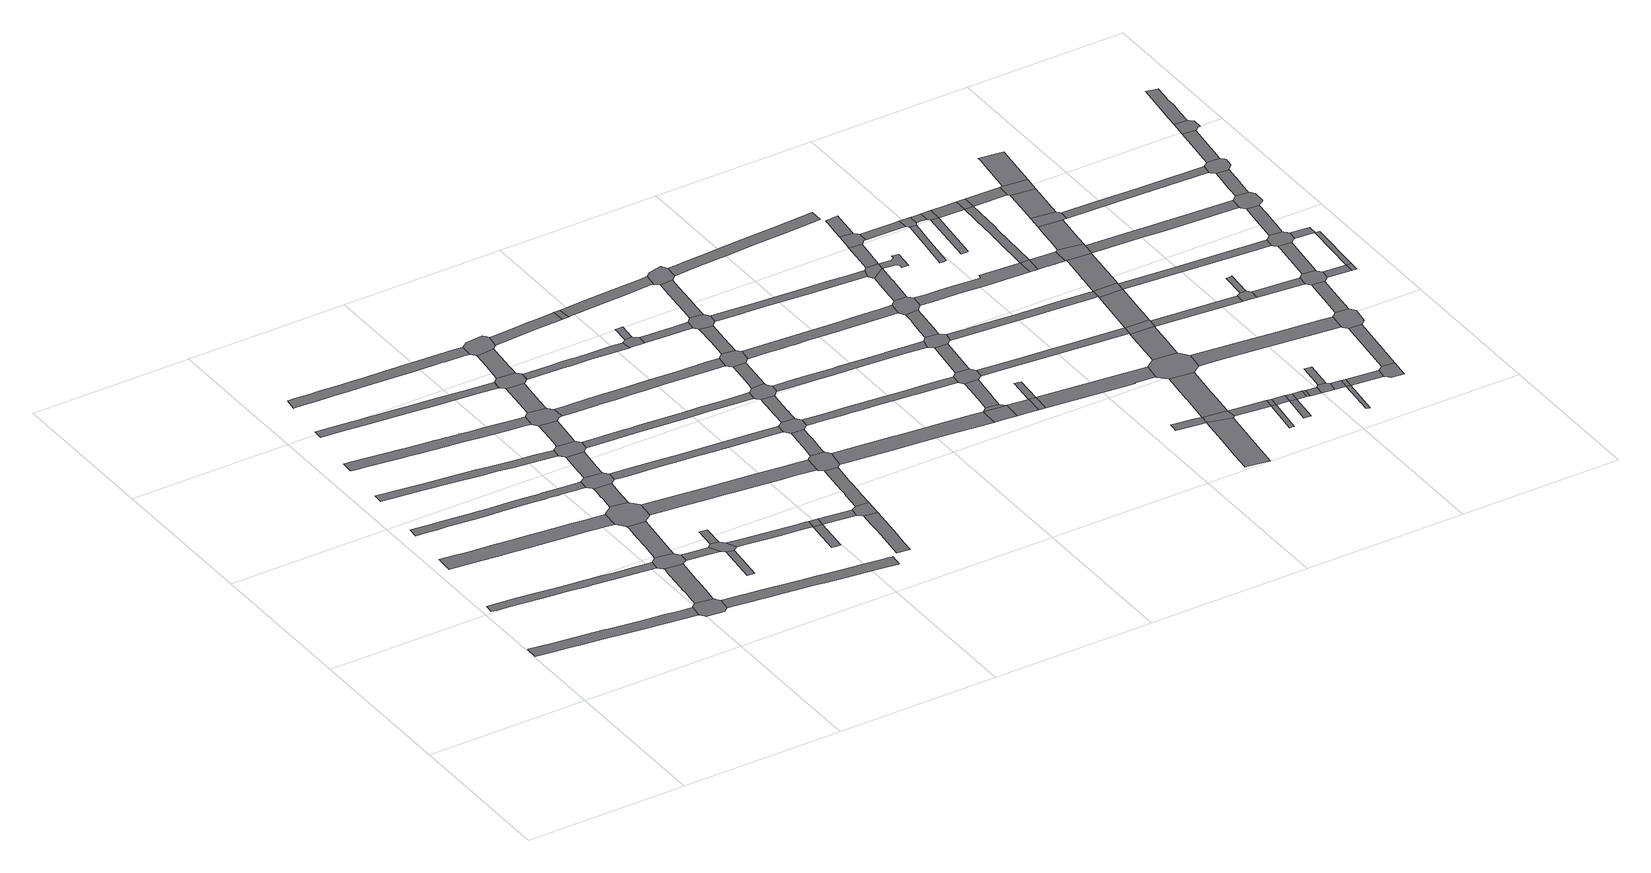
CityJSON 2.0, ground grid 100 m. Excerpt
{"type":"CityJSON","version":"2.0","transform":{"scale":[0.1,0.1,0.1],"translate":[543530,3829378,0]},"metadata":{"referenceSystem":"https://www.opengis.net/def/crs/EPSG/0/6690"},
"CityObjects":{
"road1":{"type":"Road","attributes":{"RoadStructureAttribute.sectionType":"1"},"geometry":[{"type":"MultiSurface","lod":"1","boundaries":[[[0,1,2,3,4,5,6,7,8,9,10,11,12,13,14,15,16,17,18,19,20,21,22,23]]]}]},
"road2":{"type":"Road","attributes":{"RoadStructureAttribute.sectionType":"1"},"geometry":[{"type":"MultiSurface","lod":"1","boundaries":[[[24,25,26,27,28,29,30,31,32,33,34,35,36,37,38,39,40,41,42,43]]]}]},
"road3":{"type":"Road","attributes":{"RoadStructureAttribute.sectionType":"1"},"geometry":[{"type":"MultiSurface","lod":"1","boundaries":[[[44,45,46,47,48,49,50,51,52,53,54,55,56,57,58,59,60,61,62,63,64,65,66,67]]]}]},
"road4":{"type":"Road","attributes":{"RoadStructureAttribute.sectionType":"1"},"geometry":[{"type":"MultiSurface","lod":"1","boundaries":[[[68,69,70,71,72,73,74,75,76,77,78,79,80,81,82,83,84,85,86,87,88,89,90,91,92,93,94,95,96,97,98]]]}]},
"road5":{"type":"Road","geometry":[{"type":"MultiSurface","lod":"1","boundaries":[[[99,100,23,22,101,102,103,104,105,106,107,108,109,110]]]}]},
"road6":{"type":"Road","attributes":{"RoadStructureAttribute.sectionType":"1"},"geometry":[{"type":"MultiSurface","lod":"1","boundaries":[[[111,112,113,114,115,116,117,99,110,118,119,120,121,122]]]}]},
"road7":{"type":"Road","attributes":{"RoadStructureAttribute.sectionType":"1"},"geometry":[{"type":"MultiSurface","lod":"1","boundaries":[[[123,124,125,126,127,128,129,130,131,132,133,134,135,136,137,138,139,140]]]}]},
"road8":{"type":"Road","geometry":[{"type":"MultiSurface","lod":"1","boundaries":[[[141,142,143,43,42,144,145,111,122,146,147,148,149,150,151]]]}]},
"road9":{"type":"Road","attributes":{"RoadStructureAttribute.sectionType":"1"},"geometry":[{"type":"MultiSurface","lod":"1","boundaries":[[[152,153,154,155,156,157,158,159,160,161,162,163,164,165,166,167,168,169,170,171,172,173,174,175,176,177,178,179,180,181,182,183,184,185,186,187,188,189,190,191,192,193,194]]]}]},
"road10":{"type":"Road","attributes":{"RoadStructureAttribute.sectionType":"1"},"geometry":[{"type":"MultiSurface","lod":"1","boundaries":[[[195,196,197,198,141,151,199,200,201]]]}]},
"road11":{"type":"Road","attributes":{"RoadStructureAttribute.sectionType":"1"},"geometry":[{"type":"MultiSurface","lod":"1","boundaries":[[[202,148,147,203,204,205]]]}]},
"road12":{"type":"Road","geometry":[{"type":"MultiSurface","lod":"1","boundaries":[[[206,207,208,67,66,209,210,195,201,211,212,213,214,215,216,217]]]}]},
"road13":{"type":"Road","attributes":{"RoadStructureAttribute.sectionType":"1"},"geometry":[{"type":"MultiSurface","lod":"1","boundaries":[[[218,219,220,221,222,223,224,225,226,227,228,229,230,231,232,233,234,235,236]]]}]},
"road14":{"type":"Road","attributes":{"RoadStructureAttribute.sectionType":"1"},"geometry":[{"type":"MultiSurface","lod":"1","boundaries":[[[237,238,239,240]]]}]},
"road15":{"type":"Road","attributes":{"RoadStructureAttribute.sectionType":"1"},"geometry":[{"type":"MultiSurface","lod":"1","boundaries":[[[241,242,243,244,245,206,217,246,247,248,249]]]}]},
"road16":{"type":"Road","geometry":[{"type":"MultiSurface","lod":"1","boundaries":[[[250,205,204,237,240,251,252,253]]]}]},
"road17":{"type":"Road","geometry":[{"type":"MultiSurface","lod":"1","boundaries":[[[254,255,250,253]]]}]},
"road18":{"type":"Road","attributes":{"RoadStructureAttribute.sectionType":"1"},"geometry":[{"type":"MultiSurface","lod":"1","boundaries":[[[256,257,258,259,260,261,262,263,264,265,266,267,268,269,107,106,270,271,272,273,274,275,276,277,278,279,280,281,282,283,284,285]]]}]},
"road19":{"type":"Road","attributes":{"RoadStructureAttribute.sectionType":"1"},"geometry":[{"type":"MultiSurface","lod":"1","boundaries":[[[286,287,288,289,290,291,292,293,294,295,296,297,298,299,300,301,302,303,304,305,306,307,308,309,310,311,312,313]]]}]},
"road20":{"type":"Road","geometry":[{"type":"MultiSurface","lod":"1","boundaries":[[[314,315,98,97,316,241,249,317,318,319,320,321]]]}]},
"road21":{"type":"Road","attributes":{"RoadStructureAttribute.sectionType":"1"},"geometry":[{"type":"MultiSurface","lod":"1","boundaries":[[[322,323,324,314,321,325,326,327]]]}]},
"road22":{"type":"Road","geometry":[{"type":"MultiSurface","lod":"1","boundaries":[[[328,329,140,139,330,322,327,331,332,333,334,335,336,337]]]}]},
"road23":{"type":"Road","attributes":{"RoadStructureAttribute.sectionType":"1"},"geometry":[{"type":"MultiSurface","lod":"1","boundaries":[[[338,339,340,341,252,251,342,343,344,345,346,347,348,349,350]]]}]},
"road24":{"type":"Road","attributes":{"RoadStructureAttribute.sectionType":"1"},"geometry":[{"type":"MultiSurface","lod":"1","boundaries":[[[351,352,328,337,353,354]]]}]},
"road25":{"type":"Road","geometry":[{"type":"MultiSurface","lod":"1","boundaries":[[[355,356,357,194,193,358,359,351,354,360,361,362,363,364,365,366]]]}]},
"road26":{"type":"Road","attributes":{"RoadStructureAttribute.sectionType":"1"},"geometry":[{"type":"MultiSurface","lod":"1","boundaries":[[[236,235,367]]]}]},
"road27":{"type":"Road","attributes":{"RoadStructureAttribute.sectionType":"1"},"geometry":[{"type":"MultiSurface","lod":"1","boundaries":[[[368,369,355,366,370,371,372]]]}]},
"road28":{"type":"Road","geometry":[{"type":"MultiSurface","lod":"1","boundaries":[[[349,373,374,375,376]]]}]},
"road29":{"type":"Road","attributes":{"RoadStructureAttribute.sectionType":"1"},"geometry":[{"type":"MultiSurface","lod":"1","boundaries":[[[377,378,379,380,381,382,214,213,383,384,385,386,387,388,389,390,391,392]]]}]},
"road30":{"type":"Road","geometry":[{"type":"MultiSurface","lod":"1","boundaries":[[[393,394,367,235,395,396,368,372,397,398,399,400,401,402]]]}]},
"road31":{"type":"Road","geometry":[{"type":"MultiSurface","lod":"1","boundaries":[[[350,349,376,403]]]}]},
"road32":{"type":"Road","attributes":{"RoadStructureAttribute.sectionType":"1"},"geometry":[{"type":"MultiSurface","lod":"1","boundaries":[[[404,405,406,407,408,409,410,411,393,402]]]}]},
"road33":{"type":"Road","attributes":{"RoadStructureAttribute.sectionType":"1"},"geometry":[{"type":"MultiSurface","lod":"1","boundaries":[[[399,398,412]]]}]},
"road34":{"type":"Road","attributes":{"RoadStructureAttribute.sectionType":"1"},"geometry":[{"type":"MultiSurface","lod":"1","boundaries":[[[413,414,415,416,417,418,419,420,319,318,421,422,423,424,425,426,427,428,429,430,431,432,433]]]}]},
"road35":{"type":"Road","attributes":{"RoadStructureAttribute.sectionType":"1"},"geometry":[{"type":"MultiSurface","lod":"1","boundaries":[[[434,403,376,435,436,437,438]]]}]},
"road36":{"type":"Road","geometry":[{"type":"MultiSurface","lod":"1","boundaries":[[[439,440,441,442,443,313,312,444,410,409,445,446]]]}]},
"road37":{"type":"Road","attributes":{"RoadStructureAttribute.sectionType":"1"},"geometry":[{"type":"MultiSurface","lod":"1","boundaries":[[[447,448,449,450,451,452,453,454,455,456,457]]]}]},
"road38":{"type":"Road","attributes":{"RoadStructureAttribute.sectionType":"1"},"geometry":[{"type":"MultiSurface","lod":"1","boundaries":[[[458,459,460,461,462,463,464,465,466,467,468,469,334,333,470,471,472,473,474,475,476,477,478,479]]]}]},
"road39":{"type":"Road","geometry":[{"type":"MultiSurface","lod":"1","boundaries":[[[480,481,438,437,482,447,457,483,484]]]}]},
"road40":{"type":"Road","attributes":{"RoadStructureAttribute.sectionType":"1"},"geometry":[{"type":"MultiSurface","lod":"1","boundaries":[[[485,486,487,488,489,490,399,412,491,492,493,494,495,496,497]]]}]},
"road41":{"type":"Road","attributes":{"RoadStructureAttribute.sectionType":"1"},"geometry":[{"type":"MultiSurface","lod":"1","boundaries":[[[498,499,500,501,502,503,504,505,480,484,506,507,508,509,510,511,512,513,514,515,516]]]}]},
"road42":{"type":"Road","attributes":{"RoadStructureAttribute.sectionType":"1"},"geometry":[{"type":"MultiSurface","lod":"1","boundaries":[[[517,518,519,520,521,522,523,524,525,526,527,528,364,363,529,530,531,532,533,534,535,536,537,538,539,540,541,542,543]]]}]},
"road43":{"type":"Road","attributes":{"RoadStructureAttribute.sectionType":"1"},"geometry":[{"type":"MultiSurface","lod":"1","boundaries":[[[544,545,546,547,548,549,550,446,445,551,552,553,554,555]]]}]},
"road44":{"type":"Road","geometry":[{"type":"MultiSurface","lod":"1","boundaries":[[[556,557,392,391,558,498,516,559,560,561]]]}]},
"road45":{"type":"Road","attributes":{"RoadStructureAttribute.sectionType":"1"},"geometry":[{"type":"MultiSurface","lod":"1","boundaries":[[[562,563,564,565,566,567,556,561,568,569,570,571,572,573,574,575,576,577]]]}]},
"road46":{"type":"Road","geometry":[{"type":"MultiSurface","lod":"1","boundaries":[[[578,579,580,433,432,581,582,562,577,583,584,585,586,587]]]}]},
"road47":{"type":"Road","geometry":[{"type":"MultiSurface","lod":"1","boundaries":[[[588,544,555,589,590]]]}]},
"road48":{"type":"Road","geometry":[{"type":"MultiSurface","lod":"1","boundaries":[[[591,592,497,496,593,594,595,596]]]}]},
"road49":{"type":"Road","attributes":{"RoadStructureAttribute.sectionType":"1"},"geometry":[{"type":"MultiSurface","lod":"1","boundaries":[[[597,598,599,600,601,578,587,602,603,604,605,606,607,608]]]}]},
"road50":{"type":"Road","geometry":[{"type":"MultiSurface","lod":"1","boundaries":[[[609,610,611,592,591]]]}]},
"road51":{"type":"Road","geometry":[{"type":"MultiSurface","lod":"1","boundaries":[[[612,613,614,615,616,617,618,479,478,619,620,597,608,621,622,623,624]]]}]},
"road52":{"type":"Road","attributes":{"RoadStructureAttribute.sectionType":"1"},"geometry":[{"type":"MultiSurface","lod":"1","boundaries":[[[625,626,627,628,616,615,629,630,631]]]}]},
"road53":{"type":"Road","attributes":{"RoadStructureAttribute.sectionType":"1"},"geometry":[{"type":"MultiSurface","lod":"1","boundaries":[[[632,633,634,596,595,635,636,637,638]]]}]},
"road54":{"type":"Road","geometry":[{"type":"MultiSurface","lod":"1","boundaries":[[[639,543,542,625,631,640,641,642]]]}]},
"road55":{"type":"Road","attributes":{"RoadStructureAttribute.sectionType":"1"},"geometry":[{"type":"MultiSurface","lod":"1","boundaries":[[[643,644,645,646,647,590,589,648,649,650,651,652,653,654]]]}]},
"road56":{"type":"Road","attributes":{"RoadStructureAttribute.sectionType":"1"},"geometry":[{"type":"MultiSurface","lod":"1","boundaries":[[[655,656,657,658,659,660,560,559,661,662,663,664,665,666,667]]]}]},
"road57":{"type":"Road","attributes":{"RoadStructureAttribute.sectionType":"1"},"geometry":[{"type":"MultiSurface","lod":"1","boundaries":[[[668,669,639,642,670,671]]]}]},
"road58":{"type":"Road","geometry":[{"type":"MultiSurface","lod":"1","boundaries":[[[672,673,638,637,674,675,676,668,671,677,678,679,680,681,682,683,684]]]}]},
"road59":{"type":"Road","attributes":{"RoadStructureAttribute.sectionType":"1"},"geometry":[{"type":"MultiSurface","lod":"1","boundaries":[[[685,686,687,688,689,690,691,692,585,584,693,694,695,696,697,698,699,700,701,702,703,704,705]]]}]},
"road60":{"type":"Road","attributes":{"RoadStructureAttribute.sectionType":"1"},"geometry":[{"type":"MultiSurface","lod":"1","boundaries":[[[706,707,708,709,710,711,712,713,714,672,684]]]}]},
"road61":{"type":"Road","attributes":{"RoadStructureAttribute.sectionType":"1"},"geometry":[{"type":"MultiSurface","lod":"1","boundaries":[[[715,716,717,718,719,720,721,722,723,724,725,726,624,623,727,728,729,730,731,732,733,734,735]]]}]},
"road62":{"type":"Road","geometry":[{"type":"MultiSurface","lod":"1","boundaries":[[[736,737,738,643,654,711,710,739,740]]]}]},
"road63":{"type":"Road","attributes":{"RoadStructureAttribute.sectionType":"1"},"geometry":[{"type":"MultiSurface","lod":"1","boundaries":[[[741,742,743,744,745,746,747,748,641,640,749,750,751,752,753,754,755,756,757,758,759,760]]]}]},
"road64":{"type":"Road","attributes":{"RoadStructureAttribute.sectionType":"1"},"geometry":[{"type":"MultiSurface","lod":"1","boundaries":[[[667,666,761,762,763]]]}]},
"road65":{"type":"Road","attributes":{"RoadStructureAttribute.sectionType":"1"},"geometry":[{"type":"MultiSurface","lod":"1","boundaries":[[[764,765,763,766]]]}]},
"road66":{"type":"Road","attributes":{"RoadStructureAttribute.sectionType":"1"},"geometry":[{"type":"MultiSurface","lod":"1","boundaries":[[[767,768,769,770,764,766,771,772,773,774,775,776]]]}]},
"road67":{"type":"Road","attributes":{"RoadStructureAttribute.sectionType":"1"},"geometry":[{"type":"MultiSurface","lod":"1","boundaries":[[[777,763,762,778,779,780]]]}]},
"road68":{"type":"Road","attributes":{"RoadStructureAttribute.sectionType":"1"},"geometry":[{"type":"MultiSurface","lod":"1","boundaries":[[[781,782,783,784,785,786,787,788,789,681,680,790,791,792,793,794,795,796,797,798]]]}]},
"road69":{"type":"Road","geometry":[{"type":"MultiSurface","lod":"1","boundaries":[[[799,800,705,704,801,767,776,802,803,804,805,806,807,808]]]}]},
"road70":{"type":"Road","geometry":[{"type":"MultiSurface","lod":"1","boundaries":[[[780,779,809,810]]]}]},
"road71":{"type":"Road","attributes":{"RoadStructureAttribute.sectionType":"1"},"geometry":[{"type":"MultiSurface","lod":"1","boundaries":[[[811,812,799,808,813,814]]]}]},
"road72":{"type":"Road","geometry":[{"type":"MultiSurface","lod":"1","boundaries":[[[815,816,780,810]]]}]},
"road73":{"type":"Road","geometry":[{"type":"MultiSurface","lod":"1","boundaries":[[[817,818,735,734,819,820,821,811,814,822,823,824,825,826,827]]]}]},
"road74":{"type":"Road","attributes":{"RoadStructureAttribute.sectionType":"1"},"geometry":[{"type":"MultiSurface","lod":"1","boundaries":[[[828,829,830,831,832,833,834,835,836,837,838,740,739,839,840,841,842,843,844,845]]]}]},
"road75":{"type":"Road","attributes":{"RoadStructureAttribute.sectionType":"1"},"geometry":[{"type":"MultiSurface","lod":"1","boundaries":[[[846,847,848,849,850,851,852,853,854,855,856,817,827]]]}]},
"road76":{"type":"Road","geometry":[{"type":"MultiSurface","lod":"1","boundaries":[[[857,858,760,759,852,851,859,860,861,862]]]}]},
"road77":{"type":"Road","attributes":{"RoadStructureAttribute.sectionType":"1"},"geometry":[{"type":"MultiSurface","lod":"1","boundaries":[[[863,810,809,864,865,866,867,868,869,870]]]}]},
"road78":{"type":"Road","attributes":{"RoadStructureAttribute.sectionType":"1"},"geometry":[{"type":"MultiSurface","lod":"1","boundaries":[[[871,872,873,874,875,876,877,878,857,862]]]}]},
"road79":{"type":"Road","geometry":[{"type":"MultiSurface","lod":"1","boundaries":[[[879,880,881,882,883,884,885]]]}]},
"road80":{"type":"Road","geometry":[{"type":"MultiSurface","lod":"1","boundaries":[[[886,798,797,887,888,876,875,889]]]}]},
"road81":{"type":"Road","attributes":{"RoadStructureAttribute.sectionType":"1"},"geometry":[{"type":"MultiSurface","lod":"1","boundaries":[[[884,890,891,892,893,894,895,896]]]}]},
"road82":{"type":"Road","attributes":{"RoadStructureAttribute.sectionType":"1"},"geometry":[{"type":"MultiSurface","lod":"1","boundaries":[[[897,898,899,900,805,804,901,902,903,904,905]]]}]},
"road83":{"type":"Road","attributes":{"RoadStructureAttribute.sectionType":"1"},"geometry":[{"type":"MultiSurface","lod":"1","boundaries":[[[906,907,886,889,908,909]]]}]},
"road84":{"type":"Road","geometry":[{"type":"MultiSurface","lod":"1","boundaries":[[[910,911,912,913,914,915,916,917,889,875]]]}]},
"road85":{"type":"Road","geometry":[{"type":"MultiSurface","lod":"1","boundaries":[[[885,884,896,918,919,920]]]}]},
"road86":{"type":"Road","geometry":[{"type":"MultiSurface","lod":"1","boundaries":[[[921,922,906,909,923,924,925,926,927,928]]]}]},
"road87":{"type":"Road","attributes":{"RoadStructureAttribute.sectionType":"1"},"geometry":[{"type":"MultiSurface","lod":"1","boundaries":[[[929,930,931,932,933,934,935,936,937,938,825,824,939,940,941,942,943]]]}]},
"road88":{"type":"Road","attributes":{"RoadStructureAttribute.sectionType":"1"},"geometry":[{"type":"MultiSurface","lod":"1","boundaries":[[[944,945,946,947,948,949,950,921,928]]]}]},
"road89":{"type":"Road","attributes":{"RoadStructureAttribute.sectionType":"1"},"geometry":[{"type":"MultiSurface","lod":"1","boundaries":[[[951,952,953,885,920,954,955,956,957]]]}]},
"road90":{"type":"Road","attributes":{"RoadStructureAttribute.sectionType":"1"},"geometry":[{"type":"MultiSurface","lod":"1","boundaries":[[[958,959,960,961,962,963,861,860,964,965,966,967,968,969,970,971,972]]]}]},
"road91":{"type":"Road","attributes":{"RoadStructureAttribute.sectionType":"1"},"geometry":[{"type":"MultiSurface","lod":"1","boundaries":[[[973,920,919,974,975,976,977]]]}]},
"road92":{"type":"Road","attributes":{"RoadStructureAttribute.sectionType":"1"},"geometry":[{"type":"MultiSurface","lod":"1","boundaries":[[[978,979,926,925,980,981,982,983]]]}]},
"road93":{"type":"Road","geometry":[{"type":"MultiSurface","lod":"1","boundaries":[[[984,985,986,870,869,987,988,951,957,989,990,991,992,993,994]]]}]},
"road94":{"type":"Road","attributes":{"RoadStructureAttribute.sectionType":"1"},"geometry":[{"type":"MultiSurface","lod":"1","boundaries":[[[976,995,996,997,998]]]}]},
"road95":{"type":"Road","attributes":{"RoadStructureAttribute.sectionType":"1"},"geometry":[{"type":"MultiSurface","lod":"1","boundaries":[[[999,1000,1001,1002,1003,1004,1005,1006]]]}]},
"road96":{"type":"Road","geometry":[{"type":"MultiSurface","lod":"1","boundaries":[[[977,976,998,1007]]]}]},
"road97":{"type":"Road","attributes":{"RoadStructureAttribute.sectionType":"1"},"geometry":[{"type":"MultiSurface","lod":"1","boundaries":[[[1008,984,994,1009,1010]]]}]},
"road98":{"type":"Road","attributes":{"RoadStructureAttribute.sectionType":"1"},"geometry":[{"type":"MultiSurface","lod":"1","boundaries":[[[1007,998,1011,1012]]]}]},
"road99":{"type":"Road","geometry":[{"type":"MultiSurface","lod":"1","boundaries":[[[1011,1013,1014,1015,1016,1017]]]}]},
"road100":{"type":"Road","geometry":[{"type":"MultiSurface","lod":"1","boundaries":[[[983,982,1018,999,1006,1019,1020,1021,1022]]]}]},
"road101":{"type":"Road","geometry":[{"type":"MultiSurface","lod":"1","boundaries":[[[905,904,1008,1010,1023,1024,1025,1026]]]}]},
"road102":{"type":"Road","geometry":[{"type":"MultiSurface","lod":"1","boundaries":[[[1012,1011,1017,1027]]]}]},
"road103":{"type":"Road","attributes":{"RoadStructureAttribute.sectionType":"1"},"geometry":[{"type":"MultiSurface","lod":"1","boundaries":[[[1028,1029,1030,1031,1032,1033]]]}]},
"road104":{"type":"Road","attributes":{"RoadStructureAttribute.sectionType":"1"},"geometry":[{"type":"MultiSurface","lod":"1","boundaries":[[[1034,1022,1021,1035,1036,1037,1038]]]}]},
"road105":{"type":"Road","attributes":{"RoadStructureAttribute.sectionType":"1"},"geometry":[{"type":"MultiSurface","lod":"1","boundaries":[[[1027,1017,1039,1040,1041]]]}]},
"road106":{"type":"Road","geometry":[{"type":"MultiSurface","lod":"1","boundaries":[[[972,971,1042,1043]]]}]},
"road107":{"type":"Road","attributes":{"RoadStructureAttribute.sectionType":"1"},"geometry":[{"type":"MultiSurface","lod":"1","boundaries":[[[1044,1026,1025,1045]]]}]},
"road108":{"type":"Road","geometry":[{"type":"MultiSurface","lod":"1","boundaries":[[[1038,1037,1028,1033,1046]]]}]},
"road109":{"type":"Road","geometry":[{"type":"MultiSurface","lod":"1","boundaries":[[[1041,1040,1047,1048]]]}]},
"road110":{"type":"Road","attributes":{"RoadStructureAttribute.sectionType":"1"},"geometry":[{"type":"MultiSurface","lod":"1","boundaries":[[[1048,1047,1049,1050]]]}]},
"road111":{"type":"Road","geometry":[{"type":"MultiSurface","lod":"1","boundaries":[[[943,942,1044,1045,1051,1052,1053]]]}]},
"road112":{"type":"Road","attributes":{"RoadStructureAttribute.sectionType":"1"},"geometry":[{"type":"MultiSurface","lod":"1","boundaries":[[[1043,1042,1054,1055,1056,1057]]]}]},
"road113":{"type":"Road","attributes":{"RoadStructureAttribute.sectionType":"1"},"geometry":[{"type":"MultiSurface","lod":"1","boundaries":[[[1058,1059,1060,1061,972,1043,1062,1063,1064,1065]]]}]},
"road114":{"type":"Road","attributes":{"RoadStructureAttribute.sectionType":"1"},"geometry":[{"type":"MultiSurface","lod":"1","boundaries":[[[1066,1046,1033,1067,1058,1068]]]}]},
"road115":{"type":"Road","geometry":[{"type":"MultiSurface","lod":"1","boundaries":[[[1069,1050,1049,1070,1071,1072]]]}]},
"road116":{"type":"Road","attributes":{"RoadStructureAttribute.sectionType":"1"},"geometry":[{"type":"MultiSurface","lod":"1","boundaries":[[[1073,1074,1075,1076,943,1053,1077,1078,1079]]]}]},
"road117":{"type":"Road","attributes":{"RoadStructureAttribute.sectionType":"1"},"geometry":[{"type":"MultiSurface","lod":"1","boundaries":[[[1080,1081,1082,1083]]]}]},
"road118":{"type":"Road","geometry":[{"type":"MultiSurface","lod":"1","boundaries":[[[1084,1085,1086,1069,1072]]]}]},
"road119":{"type":"Road","attributes":{"RoadStructureAttribute.sectionType":"1"},"geometry":[{"type":"MultiSurface","lod":"1","boundaries":[[[1071,1070,1080,1087]]]}]},
"road120":{"type":"Road","geometry":[{"type":"MultiSurface","lod":"1","boundaries":[[[1068,1058,1065,1088]]]}]},
"road121":{"type":"Road","geometry":[{"type":"MultiSurface","lod":"1","boundaries":[[[1087,1080,1083,1089]]]}]},
"road122":{"type":"Road","attributes":{"RoadStructureAttribute.sectionType":"1"},"geometry":[{"type":"MultiSurface","lod":"1","boundaries":[[[1090,1024,1023,1091,1092,1093]]]}]},
"road123":{"type":"Road","geometry":[{"type":"MultiSurface","lod":"1","boundaries":[[[1094,1057,1056,1073,1079,1095,1096,1097]]]}]},
"road124":{"type":"Road","attributes":{"RoadStructureAttribute.sectionType":"1"},"geometry":[{"type":"MultiSurface","lod":"1","boundaries":[[[1098,1099,1100,1101,1102,1103,992,991,1104,1105,1106,1107,1108]]]}]},
"road125":{"type":"Road","attributes":{"RoadStructureAttribute.sectionType":"1"},"geometry":[{"type":"MultiSurface","lod":"1","boundaries":[[[1109,1110,1111,1094,1097,1112,1113]]]}]},
"road126":{"type":"Road","attributes":{"RoadStructureAttribute.sectionType":"1"},"geometry":[{"type":"MultiSurface","lod":"1","boundaries":[[[1089,1083,1114,1115]]]}]},
"road127":{"type":"Road","attributes":{"RoadStructureAttribute.sectionType":"1"},"geometry":[{"type":"MultiSurface","lod":"1","boundaries":[[[1088,1065,1116,1117]]]}]},
"road128":{"type":"Road","geometry":[{"type":"MultiSurface","lod":"1","boundaries":[[[1118,1119,1109,1113,1120,1121,1122,1123,1124]]]}]},
"road129":{"type":"Road","attributes":{"RoadStructureAttribute.sectionType":"1"},"geometry":[{"type":"MultiSurface","lod":"1","boundaries":[[[1125,1126,1127,1118,1124,1128]]]}]},
"road130":{"type":"Road","geometry":[{"type":"MultiSurface","lod":"1","boundaries":[[[1129,1130,1115,1114,1131,1132,1133,1134]]]}]},
"road131":{"type":"Road","geometry":[{"type":"MultiSurface","lod":"1","boundaries":[[[1135,1136,1137,1138,1093,1092,1139,1140]]]}]},
"road132":{"type":"Road","geometry":[{"type":"MultiSurface","lod":"1","boundaries":[[[1141,1117,1116,1125,1128,1142,1143]]]}]},
"road133":{"type":"Road","geometry":[{"type":"MultiSurface","lod":"1","boundaries":[[[1144,1145,1146,1147,1138,1137]]]}]},
"road134":{"type":"Road","attributes":{"RoadStructureAttribute.sectionType":"1"},"geometry":[{"type":"MultiSurface","lod":"1","boundaries":[[[1148,1149,1052,1051,1150,1151,1152,1153]]]}]},
"road135":{"type":"Road","attributes":{"RoadStructureAttribute.sectionType":"1"},"geometry":[{"type":"MultiSurface","lod":"1","boundaries":[[[1154,1129,1134,1155]]]}]},
"road136":{"type":"Road","attributes":{"RoadStructureAttribute.sectionType":"1"},"geometry":[{"type":"MultiSurface","lod":"1","boundaries":[[[1156,1157,1143,1142,1158,1159]]]}]},
"road137":{"type":"Road","attributes":{"RoadStructureAttribute.sectionType":"1"},"geometry":[{"type":"MultiSurface","lod":"1","boundaries":[[[1160,1140,1139,1161,1162,1163]]]}]},
"road138":{"type":"Road","geometry":[{"type":"MultiSurface","lod":"1","boundaries":[[[1164,1165,1166,1108,1107,1167,1154,1155,1168,1169,1170,1171,1172,1173,1174]]]}]},
"road139":{"type":"Road","attributes":{"RoadStructureAttribute.sectionType":"1"},"geometry":[{"type":"MultiSurface","lod":"1","boundaries":[[[1175,1176,1177,1178,1096,1095,1179,1180,1181,1182,1183,1184]]]}]},
"road140":{"type":"Road","attributes":{"RoadStructureAttribute.sectionType":"1"},"geometry":[{"type":"MultiSurface","lod":"1","boundaries":[[[1185,1186,1187,1164,1174,1188,1189,1190]]]}]},
"road141":{"type":"Road","geometry":[{"type":"MultiSurface","lod":"1","boundaries":[[[1191,1192,1163,1162,1193,1185,1190,1194,1195,1196,1197,1198,1199,1200]]]}]},
"road142":{"type":"Road","attributes":{"RoadStructureAttribute.sectionType":"1"},"geometry":[{"type":"MultiSurface","lod":"1","boundaries":[[[1201,1202,1203,1122,1121,1204,1205,1206]]]}]},
"road143":{"type":"Road","attributes":{"RoadStructureAttribute.sectionType":"1"},"geometry":[{"type":"MultiSurface","lod":"1","boundaries":[[[1207,1208,1191,1200,1209,1210]]]}]},
"road144":{"type":"Road","attributes":{"RoadStructureAttribute.sectionType":"1"},"geometry":[{"type":"MultiSurface","lod":"1","boundaries":[[[1211,1212,1197,1196,1213,1214]]]}]},
"road145":{"type":"Road","geometry":[{"type":"MultiSurface","lod":"1","boundaries":[[[1215,1216,1217,1218,1153,1152,1219,1207,1210,1220,1221,1222,1223,1224,1225,1226,1227,1228]]]}]},
"road146":{"type":"Road","geometry":[{"type":"MultiSurface","lod":"1","boundaries":[[[1214,1213,1229,1230]]]}]},
"road147":{"type":"Road","attributes":{"RoadStructureAttribute.sectionType":"1"},"geometry":[{"type":"MultiSurface","lod":"1","boundaries":[[[1231,1232,1233,1215,1228,1234,1235,1236,1237,1238]]]}]},
"road148":{"type":"Road","attributes":{"RoadStructureAttribute.sectionType":"1"},"geometry":[{"type":"MultiSurface","lod":"1","boundaries":[[[1239,1240,1214,1230,1241,1242]]]}]},
"road149":{"type":"Road","attributes":{"RoadStructureAttribute.sectionType":"1"},"geometry":[{"type":"MultiSurface","lod":"1","boundaries":[[[1223,1222,1243,1244,1239,1245]]]}]},
"road150":{"type":"Road","geometry":[{"type":"MultiSurface","lod":"1","boundaries":[[[1246,1247,1248,1184,1183,1249,1250,1231,1238,1251,1252,1253,1254,1255,1256]]]}]},
"road151":{"type":"Road","attributes":{"RoadStructureAttribute.sectionType":"1"},"geometry":[{"type":"MultiSurface","lod":"1","boundaries":[[[1257,1258,1259,1246,1256,1260,1261,1262]]]}]},
"road152":{"type":"Road","geometry":[{"type":"MultiSurface","lod":"1","boundaries":[[[1263,1264,1265,1206,1205,1266,1257,1262,1267,1268,1269,1270,1271,1272]]]}]},
"road153":{"type":"Road","attributes":{"RoadStructureAttribute.sectionType":"1"},"geometry":[{"type":"MultiSurface","lod":"1","boundaries":[[[1273,1263,1272,1274]]]}]},
"road154":{"type":"Road","geometry":[{"type":"MultiSurface","lod":"1","boundaries":[[[1275,1276,1273,1274,1277,1278,1279,1280,1281,1282,1283]]]}]},
"road155":{"type":"Road","attributes":{"RoadStructureAttribute.sectionType":"1"},"geometry":[{"type":"MultiSurface","lod":"1","boundaries":[[[1284,1285,1286,1275,1283,1287,1288,1289,1290,1291,1292]]]}]}
},
"vertices":[
[901,471,0],[820,484,0],[767,492,0],[690,502,0],[633,509,0],[478,530,0],[470,531,0],[299,553,0],[221,563,0],[151,572,0],[17,591,0],[11,592,0],[8,512,0],[68,504,0],[126,496,0],[202,486,0],[299,473,0],[376,462,0],[459,452,0],[499,447,0],[628,429,0],[790,407,0],[975,382,0],[986,461,0],
[940,967,0],[810,981,0],[757,988,0],[644,1002,0],[490,1019,0],[360,1035,0],[233,1051,0],[51,1072,0],[46,1014,0],[76,1010,0],[136,1002,0],[241,990,0],[358,975,0],[498,959,0],[620,945,0],[647,942,0],[659,940,0],[776,927,0],[1033,895,0],[1041,955,0],
[1038,1497,0],[964,1505,0],[880,1513,0],[805,1522,0],[683,1535,0],[615,1542,0],[510,1554,0],[417,1563,0],[311,1574,0],[259,1579,0],[161,1590,0],[83,1598,0],[75,1487,0],[119,1482,0],[229,1472,0],[343,1459,0],[357,1458,0],[451,1448,0],[587,1434,0],[693,1423,0],[792,1412,0],[908,1401,0],[1072,1383,0],[1083,1493,0],
[1132,1834,0],[1050,1842,0],[962,1850,0],[905,1854,0],[892,1855,0],[800,1863,0],[702,1872,0],[594,1881,0],[585,1881,0],[525,1887,0],[452,1895,0],[293,1911,0],[211,1919,0],[106,1930,0],[102,1866,0],[172,1861,0],[233,1853,0],[297,1849,0],[355,1843,0],[458,1833,0],[531,1826,0],[620,1819,0],[714,1811,0],[810,1803,0],[881,1796,0],[917,1793,0],[966,1788,0],[993,1786,0],[1062,1780,0],[1135,1772,0],[1141,1834,0],
[1017,491,0],[1012,486,0],[998,353,0],[1002,348,0],[1111,334,0],[1117,338,0],[1123,344,0],[1142,360,0],[1152,441,0],[1135,463,0],[1131,468,0],[1127,473,0],
[1063,863,0],[1053,798,0],[1046,730,0],[1039,669,0],[1035,633,0],[1033,612,0],[1026,552,0],[1133,537,0],[1144,619,0],[1149,663,0],[1152,692,0],[1173,852,0],
[1073,2193,0],[955,2208,0],[813,2227,0],[735,2238,0],[576,2258,0],[421,2278,0],[279,2295,0],[128,2315,0],[125,2253,0],[181,2247,0],[383,2221,0],[535,2202,0],[727,2177,0],[823,2164,0],[903,2153,0],[1130,2124,0],[1178,2117,0],[1186,2176,0],
[1076,986,0],[1071,981,0],[1049,962,0],[1045,883,0],[1059,868,0],[1178,856,0],[1206,874,0],[1212,935,0],[1199,951,0],[1190,962,0],[1185,968,0],
[1153,2546,0],[1013,2564,0],[1003,2565,0],[980,2568,0],[897,2578,0],[840,2586,0],[838,2586,0],[789,2592,0],[768,2595,0],[761,2596,0],[733,2600,0],[710,2603,0],[692,2605,0],[674,2607,0],[585,2618,0],[506,2628,0],[502,2629,0],[385,2645,0],[268,2660,0],[198,2668,0],[155,2674,0],[148,2594,0],[188,2589,0],[240,2582,0],[347,2568,0],[464,2553,0],[496,2549,0],[508,2548,0],[550,2542,0],[627,2533,0],[638,2531,0],[729,2520,0],[736,2519,0],[783,2512,0],[828,2506,0],[839,2505,0],[914,2497,0],[970,2489,0],[993,2486,0],[1086,2474,0],[1170,2464,0],[1221,2457,0],[1232,2537,0],
[1116,1326,0],[1115,1311,0],[1103,1202,0],[1092,1108,0],[1194,1049,0],[1209,1163,0],[1227,1315,0],
[1271,928,0],[1355,857,0],[1413,850,0],[1377,915,0],
[1141,1540,0],[1136,1535,0],[1088,1497,0],[1076,1377,0],[1112,1331,0],[1232,1319,0],[1278,1354,0],[1282,1357,0],[1295,1469,0],[1291,1474,0],[1255,1519,0],[1250,1525,0],
[1123,2932,0],[945,2951,0],[740,2971,0],[660,2978,0],[554,2988,0],[457,2998,0],[367,3007,0],[279,3016,0],[195,3025,0],[190,2964,0],[315,2952,0],[483,2935,0],[636,2920,0],[754,2907,0],[900,2893,0],[1025,2882,0],[1144,2871,0],[1268,2858,0],[1275,2917,0],
[1434,826,0],[1405,569,0],[1450,564,0],[1479,818,0],
[1164,1740,0],[1163,1724,0],[1160,1698,0],[1155,1658,0],[1152,1620,0],[1256,1591,0],[1262,1639,0],[1269,1698,0],[1275,1733,0],
[1404,939,0],[1510,838,0],[1479,903,0],[1453,934,0],
[1466,1067,0],[1417,1072,0],
[2169,304,0],[2149,306,0],[2095,313,0],[1990,327,0],[1878,342,0],[1781,355,0],[1721,363,0],[1621,377,0],[1526,390,0],[1440,402,0],[1381,409,0],[1303,419,0],[1278,423,0],[1233,429,0],[1173,357,0],[1222,350,0],[1228,349,0],[1232,349,0],[1395,326,0],[1473,316,0],[1564,305,0],[1666,292,0],[1722,284,0],[1815,271,0],[1838,268,0],[1976,250,0],[2067,238,0],[2154,226,0],[2161,225,0],[2171,304,0],
[1280,3303,0],[1268,3304,0],[1129,3311,0],[1009,3319,0],[918,3323,0],[827,3328,0],[712,3334,0],[648,3338,0],[570,3343,0],[442,3351,0],[366,3356,0],[278,3361,0],[234,3364,0],[221,3284,0],[225,3284,0],[313,3279,0],[329,3278,0],[428,3271,0],[467,3269,0],[553,3266,0],[638,3260,0],[772,3252,0],[979,3240,0],[1143,3232,0],[1160,3231,0],[1274,3224,0],[1311,3221,0],[1318,3300,0],
[1178,1857,0],[1173,1854,0],[1160,1745,0],[1281,1737,0],[1308,1756,0],[1314,1819,0],[1292,1844,0],[1288,1848,0],
[1206,2081,0],[1192,1972,0],[1185,1920,0],[1295,1921,0],[1298,1944,0],[1317,2077,0],
[1220,2201,0],[1215,2197,0],[1202,2087,0],[1322,2082,0],[1347,2103,0],[1349,2103,0],[1356,2161,0],[1354,2163,0],[1335,2186,0],[1330,2191,0],
[1957,844,0],[1908,851,0],[1716,874,0],[1578,891,0],[1521,836,0],[1564,832,0],[1693,817,0],[1717,814,0],[1796,804,0],[1867,796,0],[1959,785,0],[1967,784,0],[1973,842,0],
[1248,2424,0],[1231,2285,0],[1338,2261,0],[1358,2412,0],
[1264,2564,0],[1259,2560,0],[1252,2554,0],[1239,2435,0],[1243,2430,0],[1362,2416,0],[1388,2438,0],[1393,2438,0],[1406,2437,0],[1401,2516,0],[1378,2543,0],[1373,2548,0],
[1277,2917,0],
[1295,2827,0],[1277,2669,0],[1382,2627,0],[1396,2749,0],[1405,2819,0],
[1940,559,0],[1967,556,0],[1995,553,0],[2021,778,0],
[2238,1363,0],[2140,1373,0],[1993,1390,0],[1798,1413,0],[1711,1422,0],[1576,1437,0],[1339,1352,0],[1470,1337,0],[1642,1319,0],[1712,1311,0],[1786,1302,0],[1917,1288,0],[2043,1274,0],[2167,1261,0],[2286,1246,0],[2298,1358,0],
[1308,2943,0],[1303,2939,0],[1270,2857,0],[1291,2832,0],[1410,2823,0],[1438,2845,0],[1446,2903,0],[1444,2906,0],[1423,2931,0],[1421,2934,0],
[2028,836,0],
[1423,2960,0],[1428,3013,0],[1432,3053,0],[1440,3117,0],[1446,3169,0],[1450,3197,0],[1338,3187,0],[1325,3077,0],
[1441,2845,0],
[2269,1730,0],[2099,1745,0],[1877,1765,0],[1742,1777,0],[1707,1781,0],[1651,1787,0],[1551,1797,0],[1463,1804,0],[1360,1751,0],[1466,1742,0],[1543,1735,0],[1642,1726,0],[1708,1720,0],[1738,1717,0],[1823,1709,0],[1904,1702,0],[2002,1693,0],[2086,1686,0],[2203,1675,0],[2331,1663,0],[2339,1724,0],
[2097,829,0],[2052,774,0],[2214,754,0],[2222,753,0],[2233,812,0],
[1477,3323,0],[1471,3331,0],[1466,3338,0],[1355,3328,0],[1349,3323,0],[1334,3192,0],[1476,3222,0],[1491,3305,0],
[2255,727,0],[2244,634,0],[2239,579,0],[2232,523,0],[2227,481,0],[2209,325,0],[2289,315,0],[2298,391,0],[2308,477,0],[2318,568,0],[2336,717,0],
[2289,2096,0],[2196,2101,0],[2074,2111,0],[1979,2118,0],[1871,2125,0],[1833,2127,0],[1744,2134,0],[1704,2137,0],[1649,2141,0],[1633,2143,0],[1499,2152,0],[1470,2154,0],[1523,2090,0],[1541,2089,0],[1704,2077,0],[1738,2074,0],[1877,2065,0],[1992,2057,0],[2110,2048,0],[2271,2037,0],[2376,2029,0],[2385,2090,0],
[2268,832,0],[2243,818,0],[2224,752,0],[2343,773,0],[2349,824,0],
[2005,2877,0],[1882,2882,0],[1775,2887,0],[1759,2888,0],[1696,2891,0],[1604,2895,0],[1588,2838,0],[1697,2832,0],[1704,2832,0],[1835,2826,0],[1974,2818,0],[2077,2812,0],[2073,2873,0],
[2313,1215,0],[2312,1206,0],[2300,1109,0],[2295,1061,0],[2290,1016,0],[2286,981,0],[2283,961,0],[2282,946,0],[2359,921,0],[2361,937,0],[2361,939,0],[2364,962,0],[2367,987,0],[2371,1023,0],[2374,1050,0],[2375,1062,0],[2378,1092,0],[2391,1196,0],[2392,1206,0],
[2385,2465,0],[2353,2467,0],[2171,2475,0],[1982,2486,0],[1916,2490,0],[1805,2496,0],[1700,2502,0],[1643,2505,0],[1631,2506,0],[1486,2513,0],[1479,2513,0],[1468,2514,0],[1454,2435,0],[1601,2427,0],[1624,2426,0],[1627,2426,0],[1701,2422,0],[1736,2419,0],[1801,2416,0],[1828,2414,0],[1868,2412,0],[1912,2410,0],[2037,2404,0],[2224,2395,0],[2338,2388,0],[2417,2383,0],[2432,2463,0],
[1918,3325,0],[1916,3325,0],[1910,3325,0],[1820,3320,0],[1727,3316,0],[1692,3314,0],[1513,3305,0],[1620,3230,0],[1693,3234,0],[1796,3239,0],[1804,3239,0],[1921,3245,0],
[2331,1381,0],[2302,1361,0],[2290,1241,0],[2418,1226,0],[2438,1344,0],[2413,1376,0],
[2361,1629,0],[2360,1621,0],[2357,1592,0],[2351,1546,0],[2343,1475,0],[2333,1394,0],[2413,1391,0],[2414,1402,0],[2418,1432,0],[2422,1467,0],[2425,1491,0],[2429,1529,0],[2431,1539,0],[2434,1563,0],[2439,1612,0],[2441,1623,0],
[2375,1747,0],[2354,1732,0],[2341,1723,0],[2333,1660,0],[2344,1648,0],[2464,1641,0],[2476,1649,0],[2482,1710,0],[2473,1720,0],[2456,1739,0],
[1918,3327,0],[1962,3247,0],[1958,3327,0],
[2145,2897,0],[2100,2891,0],[2101,2811,0],[2143,2809,0],[2171,2808,0],[2174,2868,0],
[2402,1996,0],[2398,1961,0],[2395,1932,0],[2390,1885,0],[2384,1834,0],[2458,1762,0],[2460,1781,0],[2465,1823,0],[2466,1837,0],[2477,1933,0],[2479,1954,0],[2483,1986,0],
[2154,3004,0],[2131,3005,0],[2109,3006,0],
[2521,2083,0],[2514,2092,0],[2500,2110,0],[2502,2121,0],[2420,2117,0],[2393,2093,0],[2389,2089,0],[2380,2023,0],[2385,2017,0],[2505,2010,0],[2512,2017,0],[2517,2017,0],[2525,2077,0],
[2449,2351,0],[2436,2241,0],[2425,2157,0],[2422,2129,0],[2503,2130,0],[2513,2231,0],[2528,2349,0],
[2475,2853,0],[2391,2858,0],[2241,2865,0],[2191,2807,0],[2333,2800,0],[2470,2793,0],[2478,2852,0],
[2465,2492,0],[2558,2376,0],[2569,2455,0],[2544,2481,0],
[2535,3354,0],[2498,3351,0],[2340,3345,0],[2218,3339,0],[2089,3333,0],[1989,3249,0],[2019,3250,0],[2181,3258,0],[2331,3265,0],[2520,3275,0],[2522,3274,0],[2524,3271,0],
[3294,1255,0],[3138,1270,0],[3022,1284,0],[2827,1303,0],[2820,1303,0],[2439,1343,0],[2519,1215,0],[2762,1190,0],[2899,1176,0],[3086,1157,0],[3269,1138,0],[3348,1130,0],[3354,1248,0],
[2494,2762,0],[2481,2630,0],[2558,2619,0],[2574,2751,0],
[2510,2883,0],[2488,2862,0],[2472,2790,0],[2479,2781,0],[2490,2768,0],[2579,2757,0],[2580,2758,0],[2599,2777,0],[2605,2783,0],[2615,2842,0],[2612,2845,0],[2607,2851,0],[2590,2873,0],
[3310,1635,0],[3226,1643,0],[3095,1654,0],[2993,1663,0],[2822,1679,0],[2702,1689,0],[2697,1689,0],[2592,1699,0],[2529,1645,0],[2537,1644,0],[2590,1639,0],[2702,1629,0],[2749,1625,0],[2796,1622,0],[2918,1611,0],[3018,1602,0],[3112,1593,0],[3140,1590,0],[3245,1580,0],[3394,1567,0],[3400,1627,0],
[2598,2951,0],[2599,2954,0],[2608,3044,0],[2629,3221,0],[2633,3251,0],[2551,3244,0],[2544,3184,0],[2527,3032,0],[2519,2960,0],
[3449,2010,0],[3368,2016,0],[3220,2027,0],[3215,2027,0],[3174,2030,0],[3113,2035,0],[3111,2035,0],[2929,2048,0],[2896,2050,0],[2787,2058,0],[2668,2067,0],[2541,2076,0],[2562,2014,0],[2726,2003,0],[2738,2002,0],[2844,1994,0],[3057,1979,0],[3171,1971,0],[3293,1962,0],[3440,1950,0],[3454,2009,0],
[2650,3397,0],[2650,3399,0],[2568,3381,0],[2665,3281,0],[2673,3362,0],
[3497,2401,0],[3421,2405,0],[3369,2408,0],[3289,2412,0],[3237,2415,0],[3173,2418,0],[3009,2428,0],[2742,2444,0],[2694,2367,0],[2794,2361,0],[2798,2361,0],[2835,2359,0],[2844,2358,0],[2926,2354,0],[3127,2342,0],[3147,2341,0],[3204,2338,0],[3257,2335,0],[3489,2322,0],[3501,2401,0],
[3418,1123,0],[3488,1116,0],[3493,1233,0],
[3387,1275,0],[3356,1250,0],[3465,1266,0],
[3417,1535,0],[3410,1465,0],[3400,1382,0],[3399,1378,0],[3465,1275,0],[3474,1331,0],[3479,1372,0],[3480,1377,0],[3490,1453,0],[3502,1532,0],
[3500,1233,0],[3546,1110,0],[3615,1103,0],[3627,1220,0],
[3530,2773,0],[3451,2779,0],[3328,2789,0],[3200,2798,0],[3065,2808,0],[3003,2813,0],[2889,2821,0],[2781,2829,0],[2687,2836,0],[2607,2782,0],[2785,2769,0],[2792,2769,0],[2915,2759,0],[3022,2751,0],[3202,2738,0],[3386,2724,0],[3541,2712,0],[3562,2770,0],
[3434,1652,0],[3413,1636,0],[3402,1556,0],[3522,1547,0],[3532,1555,0],[3534,1555,0],[3542,1614,0],[3539,1617,0],[3532,1626,0],[3516,1647,0],
[3657,1098,0],[3669,1216,0],
[3470,1923,0],[3436,1665,0],[3517,1656,0],[3550,1917,0],
[3687,1388,0],[3645,1393,0],
[3482,2037,0],[3462,2017,0],[3444,1945,0],[3447,1942,0],[3452,1938,0],[3572,1935,0],[3573,1935,0],[3581,1942,0],[3592,2000,0],[3573,2016,0],[3562,2027,0],
[3631,3408,0],[3628,3408,0],[3554,3404,0],[3366,3395,0],[3210,3388,0],[3020,3378,0],[2887,3372,0],[2868,3372,0],[2845,3370,0],[2766,3366,0],[2728,3364,0],[2862,3291,0],[2866,3291,0],[2977,3297,0],[2989,3297,0],[3205,3308,0],[3400,3317,0],[3629,3329,0],
[3564,2041,0],[3564,2048,0],[3567,2066,0],[3588,2234,0],[3591,2256,0],[3596,2288,0],[3514,2283,0],[3507,2224,0],[3501,2182,0],[3494,2129,0],[3484,2051,0],
[3533,2431,0],[3510,2410,0],[3608,2299,0],[3628,2317,0],[3638,2399,0],[3614,2431,0],
[4101,1172,0],[3967,1066,0],[4102,1052,0],[4126,1050,0],[4198,1044,0],[4199,1051,0],[4327,1037,0],[4344,1146,0],
[3628,2533,0],[3630,2551,0],[3631,2557,0],[3644,2668,0],[3653,2738,0],[3567,2677,0],[3552,2568,0],[3548,2543,0],
[4290,572,0],[4141,593,0],[4137,564,0],[4133,534,0],[4286,513,0],[4316,509,0],[4324,567,0],
[3581,2788,0],[3546,2706,0],[3566,2678,0],[3660,2788,0],
[4315,499,0],[4288,280,0],[4271,149,0],[4257,28,0],[4256,28,0],[4404,6,0],[4463,473,0],
[4419,1539,0],[4097,1565,0],[4008,1572,0],[3781,1592,0],[3746,1537,0],[4098,1505,0],[4415,1479,0],[4438,1477,0],[4445,1536,0],
[3608,3005,0],[3597,2910,0],[3674,2899,0],[3687,2996,0],
[3736,2728,0],[3751,2710,0],[3748,2689,0],[3788,2685,0],[3802,2809,0],[3762,2813,0],[3759,2790,0],[3737,2778,0],
[4476,482,0],[4480,485,0],[4473,546,0],
[3624,3122,0],[3614,3048,0],[3707,3016,0],[3716,3026,0],[3730,3025,0],[3730,3086,0],[3721,3096,0],[3703,3113,0],
[4470,1935,0],[4253,1950,0],[4093,1960,0],[4069,1961,0],[4032,1965,0],[4000,1967,0],[3935,1973,0],[3837,1980,0],[3724,1989,0],[3708,1990,0],[4094,1902,0],[4257,1891,0],[4464,1876,0],[4490,1875,0],[4495,1933,0],
[3704,3118,0],[3711,3173,0],[3724,3274,0],[3727,3303,0],[3646,3300,0],[3643,3274,0],[3630,3171,0],
[4376,982,0],[4349,765,0],[4349,763,0],[4474,555,0],[4497,738,0],[4498,746,0],[4525,963,0],
[4057,2397,0],[4051,2372,0],[3972,2377,0],[3903,2382,0],[3793,2388,0],[3717,2393,0],[3712,2313,0],[3742,2311,0],[3748,2311,0],[3763,2310,0],[3869,2305,0],[4001,2296,0],[4090,2292,0],[4307,2280,0],[4313,2383,0],
[4488,544,0],[4489,484,0],[4694,460,0],[4700,459,0],[4707,519,0],
[3959,3083,0],[3862,3084,0],[3859,3024,0],[3974,3022,0],[3981,3022,0],[3982,3083,0],
[4402,1186,0],[4348,1146,0],[4346,1146,0],[4331,1032,0],[4332,1031,0],[4552,984,0],[4581,1005,0],[4583,1005,0],[4596,1116,0],[4595,1118,0],[4552,1174,0],
[4668,225,0],[4683,224,0],[4698,223,0],[4728,456,0],
[3998,3002,0],[3973,2825,0],[3945,2620,0],[3945,2617,0],[3966,2617,0],[3987,2617,0],[4013,2821,0],[4036,2995,0],
[4735,516,0],
[4437,1467,0],[4572,1331,0],[4588,1463,0],
[4810,446,0],[4817,506,0],
[4785,265,0],[4785,263,0],[4808,262,0],[4830,261,0],[4853,441,0],
[3995,3006,0],[4036,2996,0],[4042,3005,0],[4051,3020,0],[4052,3082,0],
[4590,1463,0],[4598,1522,0],[4599,1532,0],[4447,1536,0],
[4860,501,0],
[4131,2999,0],[4090,2631,0],[4089,2628,0],[4112,2629,0],[4134,2629,0],[4178,2994,0],
[4082,3081,0],[4057,3020,0],[4083,3020,0],[4116,3019,0],[4117,3081,0],
[4903,436,0],[4911,435,0],[4918,494,0],
[4358,2277,0],[4368,2381,0],
[4489,1864,0],[4640,1863,0],
[4180,3079,0],
[4931,432,0],[4938,492,0],
[5000,424,0],[5007,484,0],
[4641,1863,0],[4646,1922,0],[4648,1932,0],
[4414,2274,0],[4428,2273,0],[4527,2267,0],[4533,2369,0],
[4343,2992,0],[4333,2768,0],[4331,2721,0],[4324,2618,0],[4379,2615,0],[4386,2718,0],[4388,2766,0],[4398,2991,0],
[4280,3078,0],[4243,2992,0],[4344,3076,0],
[5027,500,0],[5080,414,0],[5087,475,0],[5071,494,0],
[4538,2266,0],[4536,2247,0],[4522,2132,0],[4498,1953,0],[4651,1954,0],[4671,2114,0],[4689,2256,0],
[5148,406,0],[5119,161,0],[5142,157,0],[5173,401,0],
[5091,666,0],[5069,668,0],[5046,671,0],
[5155,467,0],
[4400,3075,0],
[5180,464,0],
[4611,1521,0],[4612,1461,0],[5124,1415,0],[5129,1476,0],
[4553,2382,0],[4692,2256,0],[4700,2337,0],[4702,2356,0],
[5383,1032,0],[5338,1036,0],[5233,1048,0],[5178,1053,0],[5123,1059,0],[4931,1080,0],[4763,986,0],[5138,946,0],[5241,935,0],[5440,914,0],[5454,1024,0],
[4584,2629,0],[4579,2588,0],[4566,2484,0],[4716,2465,0],[4735,2619,0],
[5371,380,0],[5379,441,0],
[4615,2989,0],[4620,3071,0],
[4596,2723,0],[4585,2635,0],[4749,2618,0],[4762,2618,0],[4764,2679,0],[4757,2689,0],[4744,2704,0],
[4626,2974,0],[4617,2896,0],[4612,2855,0],[4776,2955,0],
[5415,470,0],[5389,449,0],[5381,370,0],[5400,349,0],[5478,339,0],[5494,461,0],
[5206,1481,0],[5197,1493,0],[5195,1495,0],[5157,1491,0],[5210,1407,0],[5216,1468,0],
[4636,3071,0],[4788,3056,0],[4639,3071,0],
[5208,1653,0],[5209,1657,0],[5190,1655,0],[5171,1652,0],
[4995,1897,0],[4666,1921,0],[4659,1862,0],[5462,1803,0],[5552,1797,0],[5560,1856,0],
[5467,882,0],[5546,874,0],
[4677,3377,0],[4675,3357,0],[4826,3349,0],[4827,3357,0],
[5373,1455,0],[5244,1404,0],[5503,1381,0],[5508,1443,0],
[5488,1051,0],[5466,1033,0],[5460,1028,0],[5444,909,0],[5546,875,0],[5572,896,0],[5578,900,0],[5594,1009,0],[5590,1014,0],[5585,1020,0],[5569,1042,0],
[5273,2303,0],[5040,2317,0],[5037,2317,0],[4715,2336,0],[4714,2255,0],[5033,2237,0],[5035,2237,0],[5153,2230,0],[5607,2206,0],[5616,2285,0],
[5527,1350,0],[5513,1240,0],[5513,1239,0],[5592,1229,0],[5592,1230,0],[5606,1342,0],
[5542,1470,0],[5540,1469,0],[5526,1351,0],[5606,1343,0],[5630,1363,0],[5638,1369,0],[5647,1430,0],[5635,1443,0],[5622,1457,0],[5622,1459,0],
[5329,2661,0],[5254,2664,0],[4975,2673,0],[5225,2605,0],[5654,2590,0],[5666,2651,0],
[5579,1768,0],[5576,1741,0],[5656,1732,0],[5660,1763,0],
[5786,1417,0],[5781,1417,0],[5786,1356,0],[5791,1417,0],
[5597,1887,0],[5597,1884,0],[5571,1865,0],[5569,1863,0],[5562,1786,0],[5681,1778,0],[5695,1787,0],[5696,1786,0],[5702,1847,0],[5700,1848,0],[5692,1859,0],[5678,1877,0],[5676,1879,0],[5675,1880,0],
[5816,1353,0],[5821,1414,0],
[5633,2174,0],[5621,2082,0],[5607,1964,0],[5687,1964,0],[5693,2015,0],[5700,2073,0],[5703,2094,0],[5711,2168,0],
[5820,1777,0],[5819,1772,0],[5849,1770,0],[5850,1775,0],
[5810,1778,0],[5815,1777,0],[5824,1838,0],
[5651,2313,0],[5641,2304,0],[5622,2285,0],[5612,2199,0],[5624,2184,0],[5712,2172,0],[5722,2179,0],[5750,2197,0],[5756,2278,0],[5738,2298,0],[5731,2307,0],
[5682,2557,0],[5668,2452,0],[5667,2441,0],[5733,2330,0],[5746,2432,0],[5761,2551,0],
[5697,2676,0],[5683,2664,0],[5677,2659,0],[5662,2580,0],[5762,2556,0],[5784,2576,0],[5794,2585,0],[5803,2645,0],[5795,2655,0],[5778,2675,0],
[5737,2986,0],[5816,2975,0],
[5750,3089,0],[5750,3088,0],[5841,2993,0],[5848,2998,0],[5859,2998,0],[5860,3059,0],[5848,3069,0],[5836,3079,0],[5830,3085,0],
[5796,3450,0],[5772,3257,0],[5759,3162,0],[5840,3164,0],[5852,3250,0],[5852,3258,0],[5852,3319,0],[5856,3328,0],[5867,3432,0]
]}
